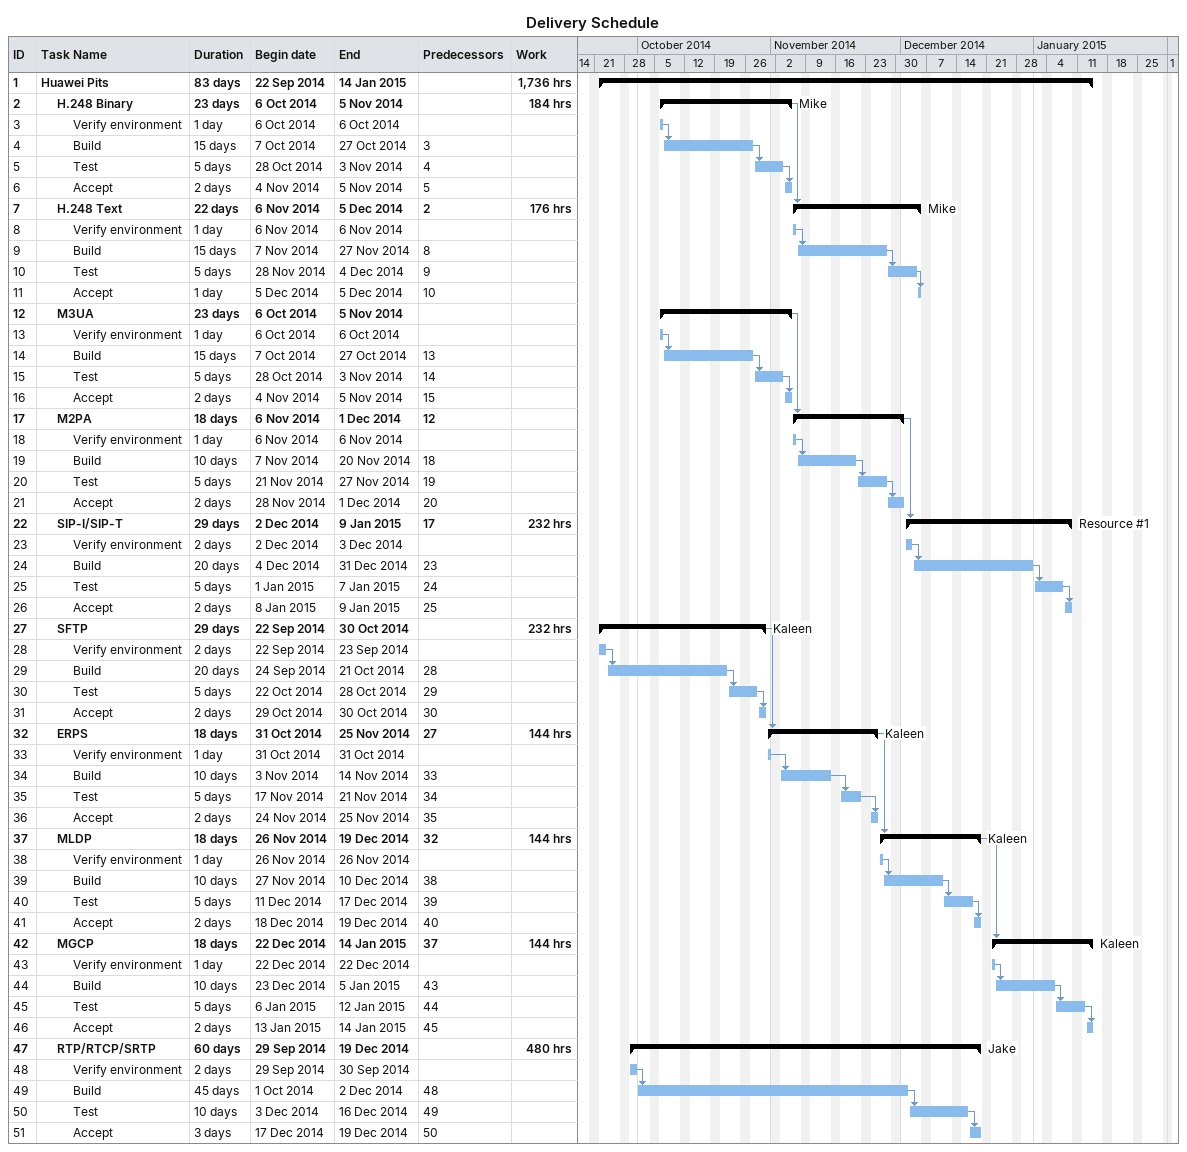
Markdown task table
Delivery Schedule

| ID | Level | Task | Duration | Start | Finish | Predecessors | Resources | Work (h) |
|---|---|---|---|---|---|---|---|---|
| 1 | 1 | **Huawei Pits** | 83d | 2014-09-22 | 2015-01-14 |  |  | 1736 |
| 2 | 2 | **H.248 Binary** | 23d | 2014-10-06 | 2014-11-05 |  | Mike | 184 |
| 3 | 3 | Verify environment | 1d | 2014-10-06 | 2014-10-06 |  |  |  |
| 4 | 3 | Build | 15d | 2014-10-07 | 2014-10-27 | 3 |  |  |
| 5 | 3 | Test | 5d | 2014-10-28 | 2014-11-03 | 4 |  |  |
| 6 | 3 | Accept | 2d | 2014-11-04 | 2014-11-05 | 5 |  |  |
| 7 | 2 | **H.248 Text** | 22d | 2014-11-06 | 2014-12-05 | 2 | Mike | 176 |
| 8 | 3 | Verify environment | 1d | 2014-11-06 | 2014-11-06 |  |  |  |
| 9 | 3 | Build | 15d | 2014-11-07 | 2014-11-27 | 8 |  |  |
| 10 | 3 | Test | 5d | 2014-11-28 | 2014-12-04 | 9 |  |  |
| 11 | 3 | Accept | 1d | 2014-12-05 | 2014-12-05 | 10 |  |  |
| 12 | 2 | **M3UA** | 23d | 2014-10-06 | 2014-11-05 |  |  |  |
| 13 | 3 | Verify environment | 1d | 2014-10-06 | 2014-10-06 |  |  |  |
| 14 | 3 | Build | 15d | 2014-10-07 | 2014-10-27 | 13 |  |  |
| 15 | 3 | Test | 5d | 2014-10-28 | 2014-11-03 | 14 |  |  |
| 16 | 3 | Accept | 2d | 2014-11-04 | 2014-11-05 | 15 |  |  |
| 17 | 2 | **M2PA** | 18d | 2014-11-06 | 2014-12-01 | 12 |  |  |
| 18 | 3 | Verify environment | 1d | 2014-11-06 | 2014-11-06 |  |  |  |
| 19 | 3 | Build | 10d | 2014-11-07 | 2014-11-20 | 18 |  |  |
| 20 | 3 | Test | 5d | 2014-11-21 | 2014-11-27 | 19 |  |  |
| 21 | 3 | Accept | 2d | 2014-11-28 | 2014-12-01 | 20 |  |  |
| 22 | 2 | **SIP-I/SIP-T** | 29d | 2014-12-02 | 2015-01-09 | 17 | Resource #1 | 232 |
| 23 | 3 | Verify environment | 2d | 2014-12-02 | 2014-12-03 |  |  |  |
| 24 | 3 | Build | 20d | 2014-12-04 | 2014-12-31 | 23 |  |  |
| 25 | 3 | Test | 5d | 2015-01-01 | 2015-01-07 | 24 |  |  |
| 26 | 3 | Accept | 2d | 2015-01-08 | 2015-01-09 | 25 |  |  |
| 27 | 2 | **SFTP** | 29d | 2014-09-22 | 2014-10-30 |  | Kaleen | 232 |
| 28 | 3 | Verify environment | 2d | 2014-09-22 | 2014-09-23 |  |  |  |
| 29 | 3 | Build | 20d | 2014-09-24 | 2014-10-21 | 28 |  |  |
| 30 | 3 | Test | 5d | 2014-10-22 | 2014-10-28 | 29 |  |  |
| 31 | 3 | Accept | 2d | 2014-10-29 | 2014-10-30 | 30 |  |  |
| 32 | 2 | **ERPS** | 18d | 2014-10-31 | 2014-11-25 | 27 | Kaleen | 144 |
| 33 | 3 | Verify environment | 1d | 2014-10-31 | 2014-10-31 |  |  |  |
| 34 | 3 | Build | 10d | 2014-11-03 | 2014-11-14 | 33 |  |  |
| 35 | 3 | Test | 5d | 2014-11-17 | 2014-11-21 | 34 |  |  |
| 36 | 3 | Accept | 2d | 2014-11-24 | 2014-11-25 | 35 |  |  |
| 37 | 2 | **MLDP** | 18d | 2014-11-26 | 2014-12-19 | 32 | Kaleen | 144 |
| 38 | 3 | Verify environment | 1d | 2014-11-26 | 2014-11-26 |  |  |  |
| 39 | 3 | Build | 10d | 2014-11-27 | 2014-12-10 | 38 |  |  |
| 40 | 3 | Test | 5d | 2014-12-11 | 2014-12-17 | 39 |  |  |
| 41 | 3 | Accept | 2d | 2014-12-18 | 2014-12-19 | 40 |  |  |
| 42 | 2 | **MGCP** | 18d | 2014-12-22 | 2015-01-14 | 37 | Kaleen | 144 |
| 43 | 3 | Verify environment | 1d | 2014-12-22 | 2014-12-22 |  |  |  |
| 44 | 3 | Build | 10d | 2014-12-23 | 2015-01-05 | 43 |  |  |
| 45 | 3 | Test | 5d | 2015-01-06 | 2015-01-12 | 44 |  |  |
| 46 | 3 | Accept | 2d | 2015-01-13 | 2015-01-14 | 45 |  |  |
| 47 | 2 | **RTP/RTCP/SRTP** | 60d | 2014-09-29 | 2014-12-19 |  | Jake | 480 |
| 48 | 3 | Verify environment | 2d | 2014-09-29 | 2014-09-30 |  |  |  |
| 49 | 3 | Build | 45d | 2014-10-01 | 2014-12-02 | 48 |  |  |
| 50 | 3 | Test | 10d | 2014-12-03 | 2014-12-16 | 49 |  |  |
| 51 | 3 | Accept | 3d | 2014-12-17 | 2014-12-19 | 50 |  |  |
